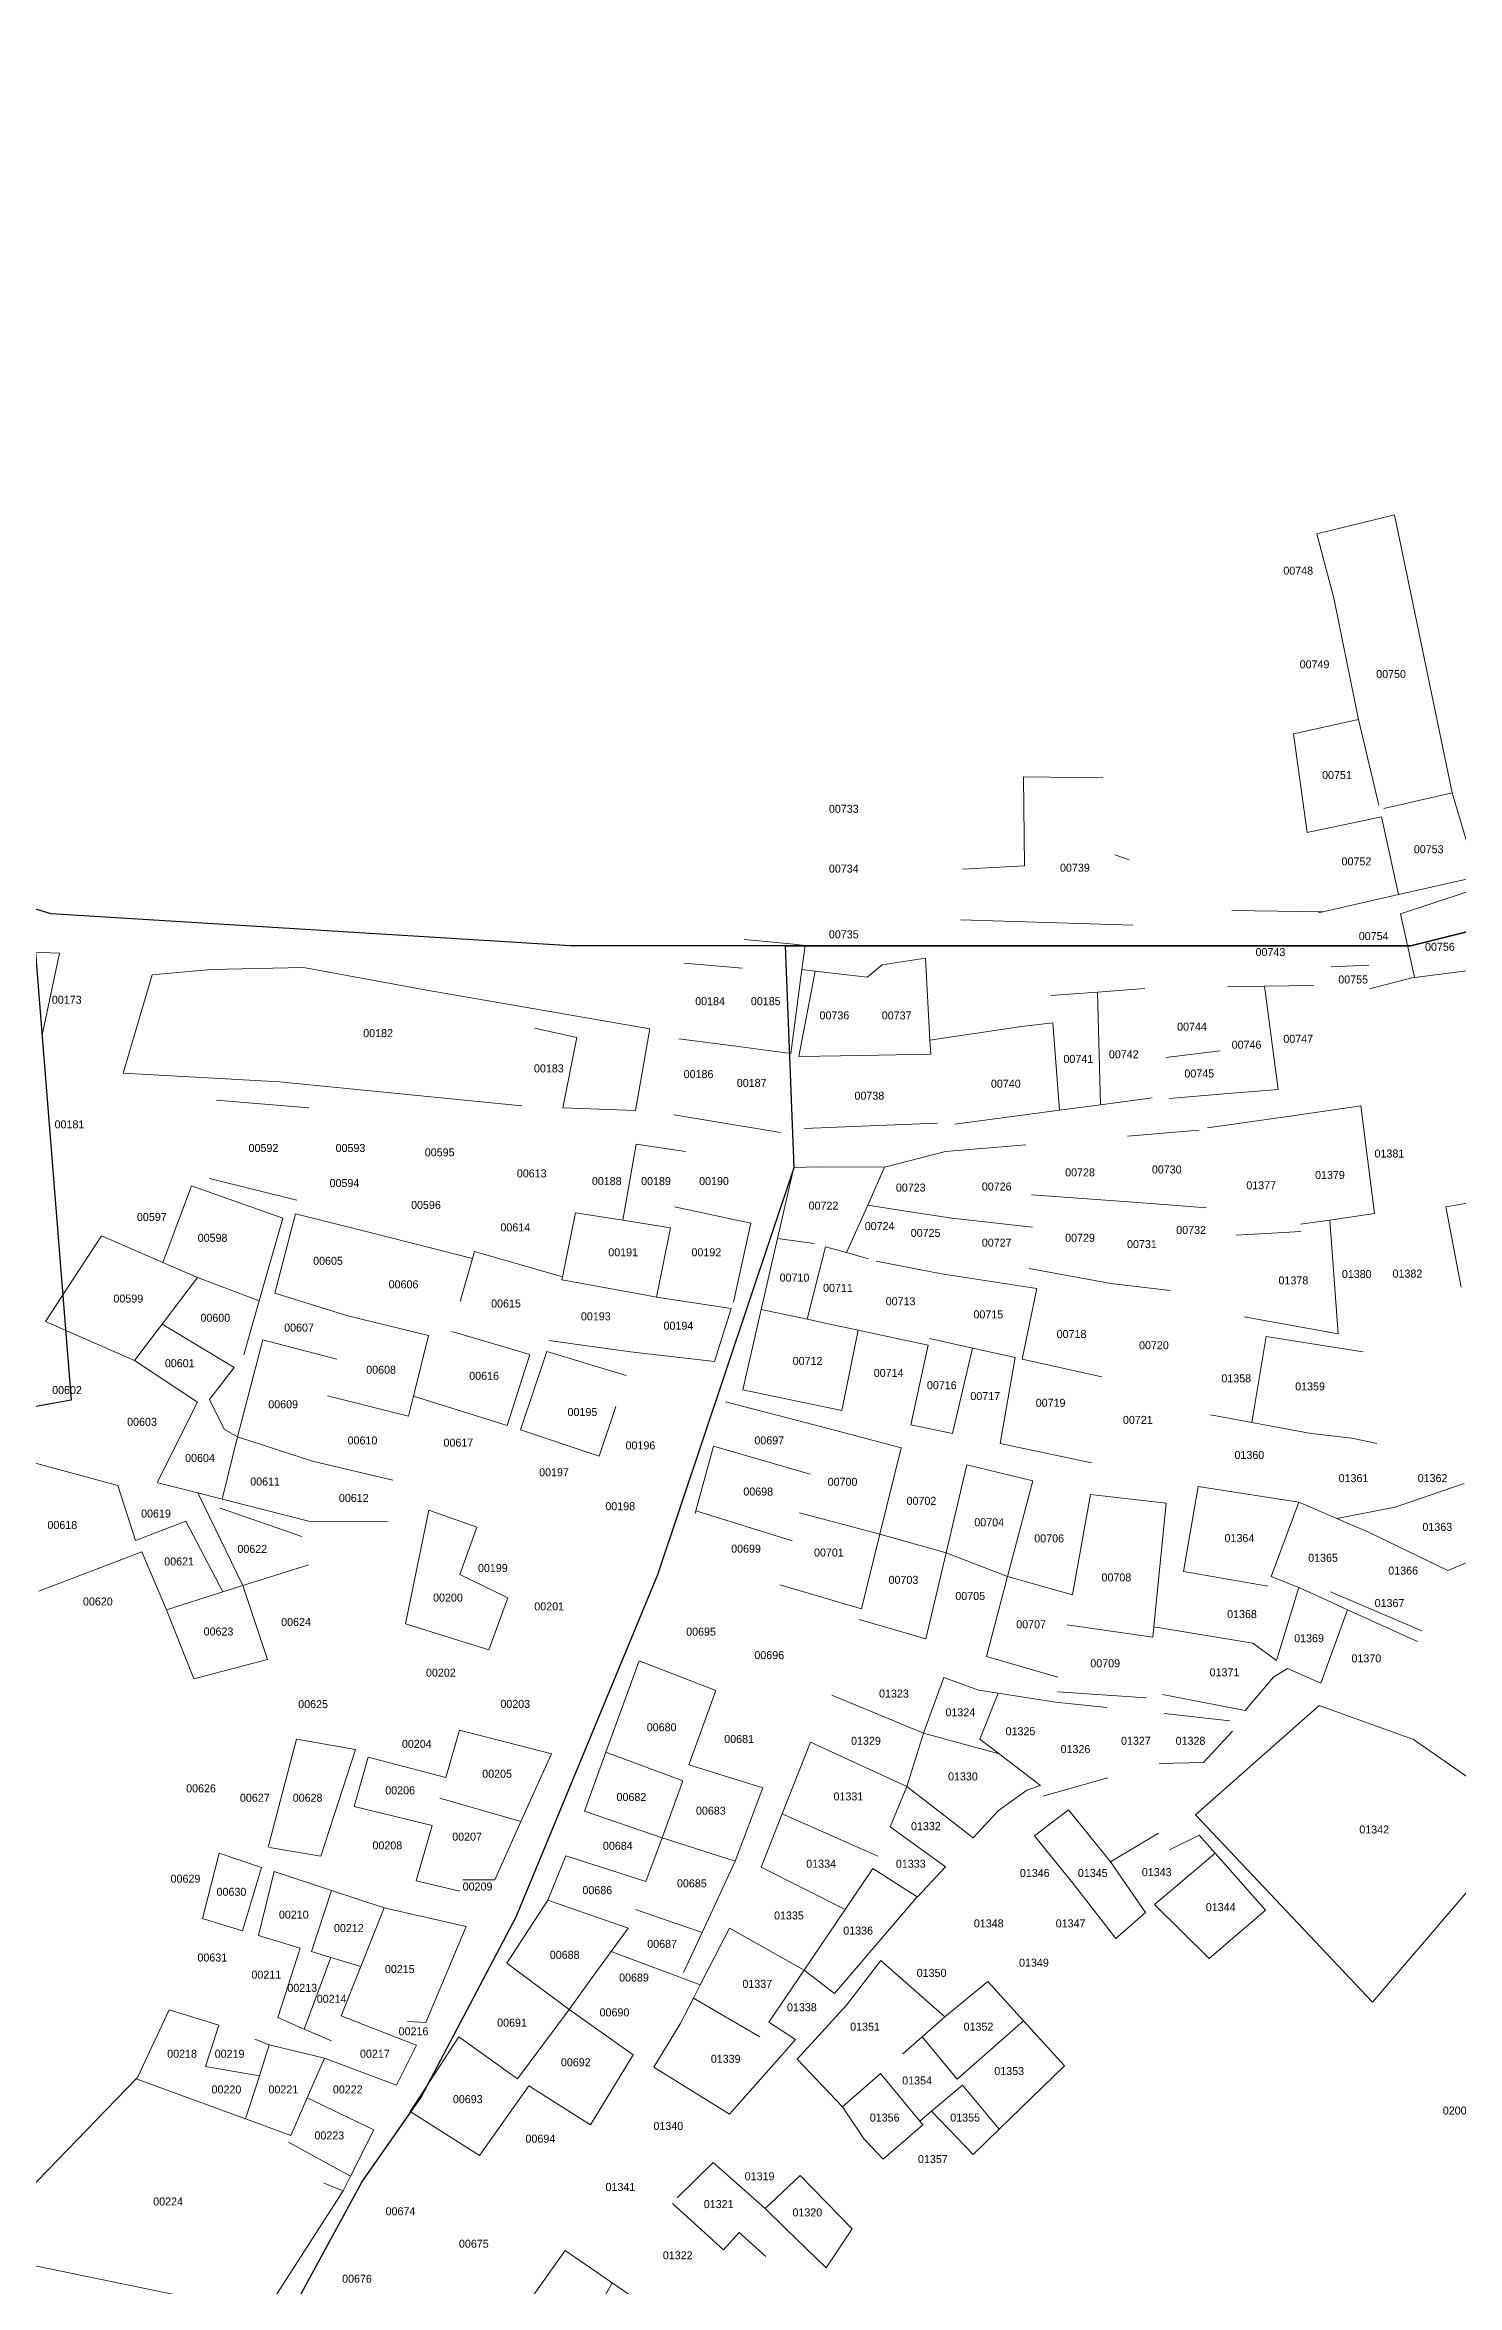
# Model space of a CAD drawing. Header units: metres. Extents: x 245232 to 248406, y 1633796 to 1637634.
# Drawn here: x 246231.2 to 246496.1, y 1635791.5 to 1636211.5 of the extents above; entities that cross this region are included whole.
import ezdxf
from ezdxf.enums import TextEntityAlignment as Align

# ---------------------------------------------------------------- set-up
doc = ezdxf.new("R2010")
doc.units = ezdxf.units.M
doc.header["$MEASUREMENT"] = 0
doc.layers.add('historique_numero_parcelle', color=7, linetype='Continuous')
doc.layers.add('limites_sections', color=7, linetype='Continuous')
doc.layers.add('LIMITES_PARCELLES', color=7, linetype='Continuous', lineweight=0, true_color=0xffffff)
doc.styles.add('Style-FANCY', font='FANCY.shx')

msp = doc.modelspace()

# ---------------------------------------------------------------- linework, layer by layer
at = {"layer": 'limites_parcelles'}
for p, q in [((246469.754, 1636119.777), (246484.354, 1636123.33)), ((246484.354, 1636123.33), (246495.154, 1636071.226)), ((246472.929, 1636107.739), (246469.754, 1636119.777)), ((246477.56, 1636084.985), (246472.929, 1636107.739)), ((246465.389, 1636082.273), (246477.56, 1636084.985)), ((246477.56, 1636084.985), (246481.41, 1636068.887)), ((246467.972, 1636063.818), (246465.389, 1636082.273)), ((246414.919, 1636057.56), (246414.761, 1636074.229)), ((246414.761, 1636074.229), (246429.683, 1636074.071)), ((246482.31, 1636068.282), (246495.154, 1636071.226)), ((246495.154, 1636071.226), (246499.851, 1636055.483)), ((246481.901, 1636066.717), (246467.972, 1636063.818)), ((246485.085, 1636052.148), (246481.901, 1636066.717)), ((246403.331, 1636056.925), (246414.919, 1636057.56)), ((246431.906, 1636059.624), (246434.604, 1636058.672)), ((246499.851, 1636055.483), (246485.085, 1636052.148)), ((246453.813, 1636049.147), (246470.896, 1636048.943)), ((246470.08, 1636048.759), (246470.896, 1636048.943)), ((246470.896, 1636048.943), (246485.085, 1636052.148)), ((246485.45, 1636048.574), (246497.946, 1636052.639)), ((246435.239, 1636046.448), (246403.013, 1636047.4)), ((246488.108, 1636036.647), (246485.45, 1636048.574)), ((246223.748, 1636041.566), (246234.009, 1636041.143)), ((246234.009, 1636041.143), (246230.728, 1636025.797)), ((246362.373, 1636043.749), (246371.087, 1636042.902)), ((246371.087, 1636042.902), (246373.803, 1636042.638)), ((246373.803, 1636042.638), (246373.207, 1636038.093)), ((246245.909, 1636018.692), (246251.355, 1636037.104)), ((246251.355, 1636037.104), (246262.414, 1636038.1)), ((246262.414, 1636038.1), (246279.744, 1636038.497)), ((246279.744, 1636038.497), (246302.895, 1636034.263)), ((246351.102, 1636039.304), (246362.056, 1636038.352)), ((246373.207, 1636038.093), (246371.141, 1636022.35)), ((246375.666, 1636037.812), (246372.662, 1636021.772)), ((246373.207, 1636038.093), (246375.666, 1636037.812)), ((246375.666, 1636037.812), (246385.441, 1636036.695)), ((246385.441, 1636036.695), (246388.284, 1636038.996)), ((246388.284, 1636038.996), (246396.38, 1636040.266)), ((246396.38, 1636040.266), (246397.22, 1636024.868)), ((246479.531, 1636038.947), (246472.466, 1636038.59)), ((246488.108, 1636036.647), (246479.65, 1636034.462)), ((246488.113, 1636036.627), (246488.108, 1636036.647)), ((246502.708, 1636038.51), (246488.113, 1636036.627)), ((246302.895, 1636034.263), (246344.699, 1636026.987)), ((246419.868, 1636033.223), (246428.641, 1636033.877)), ((246428.641, 1636033.877), (246437.516, 1636034.539)), ((246429.175, 1636012.77), (246428.641, 1636033.877)), ((246459.972, 1636034.963), (246453.019, 1636034.859)), ((246469.2, 1636035.102), (246459.972, 1636034.963)), ((246459.972, 1636034.963), (246462.517, 1636015.625)), ((246414.413, 1636027.408), (246420.251, 1636028.125)), ((246420.251, 1636028.125), (246421.481, 1636011.747)), ((246331.029, 1636025.377), (246323.092, 1636027.097)), ((246328.383, 1636012.148), (246331.029, 1636025.377)), ((246344.699, 1636026.987), (246342.025, 1636011.661)), ((246360.815, 1636023.749), (246350.15, 1636025.106)), ((246371.141, 1636022.35), (246360.815, 1636023.749)), ((246397.22, 1636024.868), (246414.413, 1636027.408)), ((246397.363, 1636022.252), (246397.22, 1636024.868)), ((246372.662, 1636021.772), (246384.409, 1636022)), ((246384.409, 1636022), (246397.363, 1636022.252)), ((246441.444, 1636021.643), (246451.666, 1636022.858)), ((246275.246, 1636017.065), (246245.909, 1636018.692)), ((246320.711, 1636012.545), (246275.246, 1636017.065)), ((246462.517, 1636015.625), (246452.405, 1636014.774)), ((246263.428, 1636013.603), (246280.777, 1636012.199)), ((246342.025, 1636011.661), (246328.383, 1636012.148)), ((246416.357, 1636011.065), (246401.902, 1636009.142)), ((246421.481, 1636011.747), (246416.357, 1636011.065)), ((246429.175, 1636012.77), (246421.481, 1636011.747)), ((246438.891, 1636014.063), (246429.175, 1636012.77)), ((246452.405, 1636014.774), (246442.066, 1636013.904)), ((246464.739, 1636010.645), (246478.02, 1636012.537)), ((246478.02, 1636012.537), (246480.568, 1635992.367)), ((246356.734, 1636009.632), (246349.197, 1636010.888)), ((246369.199, 1636007.554), (246356.734, 1636009.632)), ((246384.409, 1636008.719), (246373.693, 1636008.279)), ((246398.568, 1636009.3), (246384.409, 1636008.719)), ((246434.274, 1636006.883), (246447.675, 1636008.017)), ((246449.262, 1636008.44), (246464.739, 1636010.645)), ((246339.645, 1635991.101), (246342.156, 1636005.355)), ((246342.156, 1636005.355), (246351.398, 1636004.008)), ((246388.726, 1636001.032), (246400.156, 1636003.995)), ((246400.156, 1636003.995), (246415.178, 1636005.267)), ((246278.511, 1635994.853), (246262.105, 1635998.919)), ((246368.617, 1635987.697), (246371.712, 1636000.988)), ((246371.712, 1636000.988), (246376.449, 1636001.138)), ((246376.449, 1636001.138), (246388.726, 1636001.032)), ((246388.726, 1636001.032), (246385.563, 1635993.948)), ((246253.396, 1635983.201), (246258.756, 1635997.539)), ((246258.756, 1635997.539), (246275.864, 1635991.511)), ((246416.242, 1635995.846), (246432.752, 1635994.682)), ((246432.752, 1635994.682), (246442.716, 1635993.905)), ((246493.948, 1635993.643), (246510.145, 1635996.372)), ((246275.864, 1635991.511), (246271.461, 1635975.98)), ((246274.388, 1635977.443), (246278.245, 1635992.304)), ((246278.245, 1635992.304), (246291.986, 1635988.853)), ((246328.302, 1635980.479), (246330.774, 1635992.493)), ((246330.774, 1635992.493), (246339.645, 1635991.101)), ((246348.539, 1635989.706), (246339.645, 1635991.101)), ((246349.325, 1635993.638), (246363.653, 1635990.555)), ((246363.653, 1635990.555), (246360.398, 1635975.768)), ((246385.563, 1635993.948), (246381.583, 1635985.03)), ((246392.323, 1635992.901), (246385.563, 1635993.948)), ((246401.32, 1635991.507), (246392.323, 1635992.901)), ((246416.454, 1635989.814), (246401.32, 1635991.507)), ((246442.716, 1635993.905), (246449.073, 1635993.41)), ((246472.192, 1635991.152), (246466.72, 1635990.358)), ((246480.568, 1635992.367), (246472.192, 1635991.152)), ((246472.192, 1635991.152), (246473.762, 1635969.792)), ((246496.817, 1635978.554), (246493.948, 1635993.643)), ((246231.393, 1635972.118), (246241.865, 1635988.203)), ((246241.865, 1635988.203), (246253.396, 1635983.201)), ((246291.986, 1635988.853), (246311.46, 1635983.963)), ((246345.939, 1635976.7), (246348.539, 1635989.706)), ((246365.59, 1635974.398), (246368.617, 1635987.697)), ((246368.617, 1635987.697), (246375.496, 1635986.745)), ((246374.224, 1635972.548), (246377.628, 1635986.144)), ((246377.628, 1635986.144), (246381.582, 1635985.03)), ((246466.853, 1635988.99), (246454.66, 1635988.332)), ((246259.856, 1635980.398), (246253.396, 1635983.201)), ((246309.15, 1635975.887), (246311.46, 1635983.963)), ((246311.46, 1635983.963), (246311.833, 1635985.266)), ((246311.833, 1635985.266), (246328.302, 1635980.479)), ((246381.582, 1635985.03), (246381.583, 1635985.03)), ((246381.583, 1635985.03), (246385.668, 1635983.878)), ((246387.138, 1635983.464), (246399.415, 1635981.03)), ((246431.165, 1635979.23), (246415.838, 1635982.065)), ((246253.246, 1635971.633), (246259.856, 1635980.398)), ((246271.461, 1635975.98), (246259.856, 1635980.398)), ((246328.19, 1635979.935), (246328.302, 1635980.479)), ((246342.977, 1635977.24), (246328.19, 1635979.935)), ((246399.415, 1635981.03), (246417.241, 1635978.296)), ((246417.241, 1635978.296), (246414.486, 1635965.08)), ((246442.277, 1635977.96), (246431.165, 1635979.23)), ((246271.461, 1635975.98), (246268.588, 1635965.846)), ((246288.052, 1635973.206), (246274.388, 1635977.443)), ((246345.939, 1635976.7), (246342.977, 1635977.24)), ((246345.939, 1635976.7), (246359.943, 1635974.558)), ((246359.943, 1635974.558), (246356.795, 1635964.634)), ((246362.161, 1635959.334), (246365.59, 1635974.398)), ((246365.59, 1635974.398), (246374.224, 1635972.548)), ((246248.082, 1635964.788), (246231.393, 1635972.118)), ((246248.082, 1635964.788), (246253.246, 1635971.633)), ((246253.246, 1635971.633), (246266.759, 1635963.495)), ((246303.164, 1635969.499), (246288.052, 1635973.206)), ((246300.373, 1635958.14), (246303.164, 1635969.499)), ((246307.532, 1635970.228), (246322.219, 1635965.911)), ((246374.224, 1635972.548), (246378.416, 1635971.65)), ((246378.416, 1635971.65), (246383.784, 1635970.499)), ((246383.784, 1635970.499), (246380.69, 1635955.455)), ((246396.897, 1635967.689), (246383.784, 1635970.499)), ((246473.762, 1635969.792), (246456.142, 1635972.986)), ((246457.583, 1635953.202), (246460.296, 1635969.318)), ((246460.296, 1635969.318), (246471.254, 1635967.574)), ((246267.397, 1635950.5), (246272.113, 1635968.673)), ((246272.113, 1635968.673), (246285.999, 1635965.042)), ((246322.219, 1635965.911), (246317.95, 1635952.62)), ((246320.424, 1635951.798), (246325.406, 1635966.492)), ((246325.406, 1635966.492), (246340.224, 1635961.99)), ((246341.07, 1635966.435), (246325.738, 1635968.547)), ((246356.795, 1635964.634), (246341.07, 1635966.435)), ((246393.645, 1635952.743), (246396.897, 1635967.689)), ((246405.166, 1635967.14), (246397.162, 1635968.908)), ((246405.166, 1635967.14), (246401.419, 1635951.116)), ((246413.186, 1635965.367), (246405.166, 1635967.14)), ((246410.357, 1635949.245), (246413.186, 1635965.367)), ((246414.486, 1635965.08), (246429.472, 1635961.768)), ((246471.254, 1635967.574), (246478.472, 1635966.425)), ((246259.896, 1635957.015), (246248.082, 1635964.788)), ((246266.759, 1635963.495), (246262.105, 1635957.512)), ((246252.318, 1635941.943), (246259.896, 1635957.015)), ((246262.105, 1635957.512), (246264.883, 1635951.955)), ((246284.273, 1635958.176), (246299.453, 1635954.397)), ((246299.453, 1635954.397), (246300.373, 1635958.14)), ((246317.95, 1635952.62), (246300.373, 1635958.14)), ((246358.886, 1635957.062), (246377.174, 1635952.287)), ((246380.69, 1635955.455), (246362.161, 1635959.334)), ((246338.303, 1635956.209), (246335.206, 1635946.887)), ((246377.174, 1635952.287), (246391.827, 1635948.46)), ((246401.419, 1635951.116), (246393.645, 1635952.743)), ((246449.81, 1635954.643), (246457.583, 1635953.202)), ((246457.583, 1635953.202), (246468.7, 1635951.142)), ((246264.51, 1635938.838), (246267.397, 1635950.5)), ((246264.883, 1635951.955), (246267.397, 1635950.5)), ((246267.397, 1635950.5), (246281.43, 1635945.931)), ((246335.206, 1635946.887), (246320.424, 1635951.798)), ((246353.327, 1635936.625), (246356.633, 1635948.781)), ((246356.633, 1635948.781), (246374.77, 1635943.507)), ((246391.827, 1635948.46), (246387.837, 1635932.271)), ((246427.529, 1635945.65), (246410.357, 1635949.245)), ((246468.7, 1635951.142), (246476.356, 1635950.232)), ((246476.356, 1635950.232), (246481.012, 1635949.28)), ((246224.197, 1635947.019), (246244.907, 1635941.372)), ((246281.43, 1635945.931), (246296.497, 1635942.363)), ((246400.244, 1635928.762), (246404.116, 1635945.242)), ((246404.116, 1635945.242), (246416.506, 1635942.287)), ((246244.907, 1635941.372), (246248.215, 1635931.053)), ((246259.931, 1635940.001), (246252.448, 1635941.901)), ((246268.368, 1635922.625), (246259.931, 1635940.001)), ((246264.51, 1635938.838), (246259.931, 1635940.001)), ((246416.506, 1635942.287), (246411.784, 1635924.318)), ((246423.951, 1635920.863), (246427.293, 1635939.68)), ((246427.293, 1635939.68), (246441.537, 1635938.061)), ((246444.765, 1635925.282), (246447.499, 1635941.195)), ((246447.499, 1635941.195), (246466.372, 1635938.256)), ((246484.469, 1635937.291), (246497.392, 1635941.735)), ((246264.09, 1635937.139), (246279.435, 1635931.847)), ((246280.759, 1635934.711), (246264.51, 1635938.838)), ((246298.882, 1635915.443), (246303.248, 1635936.742)), ((246303.248, 1635936.742), (246312.229, 1635933.548)), ((246353.185, 1635936.105), (246353.327, 1635936.625)), ((246371.351, 1635931.017), (246353.327, 1635936.625)), ((246372.785, 1635936.255), (246387.837, 1635932.271)), ((246441.537, 1635938.061), (246439.186, 1635914.896)), ((246461.219, 1635924.32), (246466.372, 1635938.256)), ((246466.372, 1635938.256), (246473.513, 1635935.186)), ((246473.513, 1635935.186), (246484.469, 1635937.291)), ((246248.215, 1635931.053), (246257.689, 1635934.685)), ((246257.689, 1635934.685), (246264.645, 1635921.45)), ((246295.547, 1635934.556), (246280.759, 1635934.711)), ((246312.229, 1635933.548), (246309.091, 1635924.682)), ((246387.837, 1635932.271), (246384.386, 1635918.27)), ((246387.837, 1635932.271), (246400.244, 1635928.762)), ((246479.474, 1635932.624), (246473.513, 1635935.186)), ((246494.347, 1635925.467), (246479.474, 1635932.624)), ((246249.405, 1635928.936), (246230.13, 1635921.563)), ((246254.032, 1635918.097), (246249.405, 1635928.936)), ((246400.244, 1635928.762), (246396.456, 1635912.639)), ((246411.784, 1635924.318), (246400.244, 1635928.762)), ((246280.763, 1635926.535), (246268.368, 1635922.625)), ((246309.091, 1635924.682), (246318.05, 1635920.329)), ((246407.847, 1635909.338), (246411.784, 1635924.318)), ((246411.784, 1635924.318), (246423.951, 1635920.863)), ((246460.551, 1635922.514), (246444.765, 1635925.282)), ((246466.372, 1635922.249), (246461.219, 1635924.32)), ((246498.072, 1635927.004), (246494.347, 1635925.467)), ((246254.032, 1635918.097), (246264.645, 1635921.45)), ((246264.645, 1635921.45), (246268.368, 1635922.625)), ((246268.368, 1635922.625), (246273.026, 1635908.754)), ((246318.05, 1635920.329), (246314.494, 1635910.563)), ((246384.386, 1635918.27), (246369.082, 1635922.732)), ((246462.178, 1635908.59), (246466.372, 1635922.249)), ((246466.372, 1635922.249), (246471.737, 1635919.809)), ((246471.737, 1635919.809), (246475.531, 1635918.083)), ((246472.325, 1635921.455), (246475.728, 1635920.001)), ((246475.728, 1635920.001), (246489.485, 1635914.12)), ((246259.195, 1635905.124), (246254.032, 1635918.097)), ((246314.494, 1635910.563), (246298.882, 1635915.443)), ((246396.456, 1635912.639), (246383.963, 1635916.259)), ((246438.992, 1635912.979), (246422.958, 1635915.269)), ((246439.186, 1635914.896), (246438.992, 1635912.979)), ((246439.186, 1635914.896), (246457.773, 1635911.798)), ((246475.531, 1635918.083), (246470.493, 1635904.303)), ((246488.629, 1635912.124), (246475.531, 1635918.083)), ((246457.773, 1635911.798), (246462.178, 1635908.59)), ((246273.026, 1635908.754), (246259.195, 1635905.124)), ((246336.452, 1635891.377), (246342.674, 1635908.499)), ((246342.674, 1635908.499), (246357.083, 1635902.955)), ((246421.217, 1635905.464), (246407.847, 1635909.338)), ((246464.291, 1635907.052), (246461.645, 1635905.464)), ((246470.493, 1635904.303), (246464.291, 1635907.052)), ((246357.083, 1635902.955), (246352.004, 1635889.031)), ((246378.842, 1635902.093), (246396.03, 1635894.985)), ((246396.03, 1635894.985), (246399.847, 1635905.387)), ((246399.847, 1635905.387), (246406.311, 1635903.006)), ((246406.311, 1635903.006), (246410.039, 1635902.432)), ((246410.039, 1635902.432), (246406.603, 1635893.803)), ((246410.039, 1635902.432), (246420.764, 1635900.782)), ((246437.832, 1635901.549), (246421.111, 1635902.713)), ((246456.353, 1635899.22), (246440.796, 1635902.184)), ((246461.645, 1635905.464), (246456.353, 1635899.22)), ((246420.764, 1635900.782), (246430.406, 1635899.753)), ((246441.113, 1635898.61), (246453.46, 1635897.291)), ((246447.04, 1635879.641), (246470.191, 1635900.146)), ((246470.191, 1635900.146), (246487.918, 1635893.796)), ((246273.097, 1635873.582), (246278.422, 1635893.836)), ((246278.422, 1635893.836), (246289.49, 1635891.895)), ((246306.452, 1635886.643), (246309.008, 1635895.496)), ((246309.008, 1635895.496), (246326.262, 1635891.096)), ((246396.03, 1635894.985), (246392.855, 1635884.931)), ((246410.202, 1635891.064), (246396.03, 1635894.985)), ((246406.603, 1635893.803), (246410.202, 1635891.064)), ((246453.936, 1635895.307), (246448.538, 1635889.433)), ((246487.918, 1635893.796), (246509.482, 1635878.715)), ((246289.49, 1635891.895), (246283.007, 1635871.919)), ((246289.268, 1635881.236), (246291.859, 1635890.456)), ((246291.859, 1635890.456), (246306.452, 1635886.643)), ((246326.262, 1635891.096), (246320.527, 1635878.375)), ((246332.446, 1635880.357), (246336.451, 1635891.377)), ((246336.451, 1635891.377), (246336.452, 1635891.377)), ((246350.905, 1635886.018), (246336.452, 1635891.377)), ((246369.533, 1635879.807), (246374.848, 1635893.264)), ((246374.848, 1635893.264), (246392.855, 1635884.931)), ((246410.202, 1635891.064), (246417.979, 1635885.147)), ((246448.538, 1635889.433), (246440.204, 1635889.274)), ((246347.015, 1635875.356), (246350.905, 1635886.018)), ((246352.004, 1635889.031), (246365.863, 1635884.685)), ((246417.979, 1635885.147), (246415.36, 1635884.273)), ((246430.605, 1635886.586), (246418.376, 1635883.162)), ((246303.847, 1635877.621), (246289.268, 1635881.236)), ((246305.325, 1635882.74), (246320.527, 1635878.375)), ((246365.863, 1635884.685), (246360.67, 1635870.938)), ((246392.855, 1635884.931), (246389.737, 1635877.396)), ((246405.301, 1635875.356), (246392.855, 1635884.931)), ((246415.36, 1635884.273), (246410.041, 1635880.384)), ((246300.857, 1635867.266), (246303.847, 1635877.621)), ((246320.527, 1635878.375), (246315.613, 1635867.479)), ((246347.015, 1635875.356), (246332.446, 1635880.357)), ((246365.591, 1635869.827), (246369.533, 1635879.807)), ((246369.533, 1635879.807), (246387.451, 1635871.872)), ((246389.737, 1635877.396), (246400.16, 1635869.904)), ((246410.041, 1635880.384), (246405.301, 1635875.356)), ((246416.842, 1635875.73), (246423.214, 1635880.58)), ((246423.214, 1635880.58), (246431.085, 1635870.857)), ((246480.214, 1635844.5), (246447.04, 1635879.641)), ((246509.482, 1635878.715), (246480.214, 1635844.5)), ((246260.801, 1635860.186), (246263.904, 1635872.47)), ((246263.904, 1635872.47), (246271.879, 1635869.802)), ((246283.007, 1635871.919), (246273.35, 1635873.506)), ((246343.97, 1635867.14), (246347.015, 1635875.356)), ((246360.67, 1635870.938), (246347.015, 1635875.356)), ((246424.261, 1635866.503), (246416.842, 1635875.73)), ((246431.085, 1635870.857), (246440.081, 1635876.215)), ((246442.132, 1635873.106), (246447.688, 1635875.818)), ((246447.688, 1635875.818), (246450.689, 1635872.434)), ((246271.879, 1635869.802), (246268.281, 1635857.93)), ((246271.29, 1635857.022), (246274.25, 1635869.008)), ((246274.25, 1635869.008), (246284.977, 1635865.46)), ((246325.544, 1635863.647), (246328.965, 1635871.949)), ((246328.965, 1635871.949), (246343.97, 1635867.14)), ((246360.67, 1635870.938), (246354.478, 1635857.59)), ((246381.321, 1635861.922), (246365.591, 1635869.827)), ((246381.321, 1635861.922), (246386.505, 1635869.585)), ((246386.505, 1635869.585), (246394.82, 1635864.296)), ((246400.16, 1635869.904), (246394.853, 1635864.275)), ((246431.085, 1635870.857), (246437.645, 1635861.35)), ((246445.31, 1635867.888), (246450.689, 1635872.434)), ((246450.689, 1635872.434), (246460.124, 1635861.795)), ((246281.218, 1635854.026), (246284.977, 1635865.46)), ((246284.977, 1635865.46), (246294.887, 1635862.182)), ((246309.084, 1635865.307), (246300.857, 1635867.266)), ((246315.613, 1635867.479), (246309.606, 1635867.467)), ((246394.82, 1635864.296), (246379.345, 1635846.159)), ((246394.853, 1635864.275), (246394.82, 1635864.296)), ((246432.105, 1635856.475), (246424.261, 1635866.503)), ((246439.354, 1635862.853), (246445.31, 1635867.888)), ((246268.281, 1635857.93), (246260.801, 1635860.186)), ((246294.887, 1635862.182), (246290.504, 1635851.224)), ((246294.887, 1635862.182), (246310.227, 1635858.699)), ((246317.859, 1635851.82), (246325.562, 1635863.641)), ((246325.562, 1635863.641), (246325.544, 1635863.647)), ((246325.562, 1635863.641), (246340.635, 1635858.426)), ((246342.027, 1635861.898), (246354.478, 1635857.59)), ((246373.615, 1635850.53), (246381.321, 1635861.922)), ((246437.645, 1635861.35), (246432.105, 1635856.475)), ((246449.606, 1635852.733), (246439.354, 1635862.853)), ((246460.124, 1635861.795), (246449.606, 1635852.733)), ((246279.112, 1635854.662), (246271.29, 1635857.022)), ((246310.227, 1635858.699), (246302.702, 1635840.721)), ((246340.635, 1635858.426), (246337.426, 1635853.997)), ((246354.478, 1635857.59), (246350.986, 1635850.063)), ((246354.144, 1635847.768), (246359.648, 1635858.374)), ((246359.648, 1635858.374), (246373.615, 1635850.53)), ((246274.946, 1635841.629), (246279.112, 1635854.662)), ((246279.886, 1635839.482), (246284.852, 1635852.929)), ((246284.852, 1635852.929), (246281.218, 1635854.026)), ((246284.852, 1635852.929), (246290.504, 1635851.224)), ((246329.579, 1635843.166), (246317.859, 1635851.82)), ((246337.426, 1635853.997), (246333.907, 1635849.139)), ((246354.144, 1635847.768), (246337.426, 1635853.997)), ((246381.555, 1635843.949), (246387.985, 1635852.362)), ((246387.985, 1635852.362), (246399.998, 1635841.751)), ((246290.504, 1635851.224), (246286.791, 1635841.941)), ((246333.907, 1635849.139), (246329.579, 1635843.166)), ((246352.861, 1635845.295), (246354.144, 1635847.768)), ((246373.615, 1635850.53), (246367.031, 1635840.798)), ((246379.345, 1635846.159), (246373.615, 1635850.53)), ((246399.998, 1635841.751), (246408.103, 1635848.38)), ((246408.103, 1635848.38), (246414.778, 1635841.029)), ((246248.691, 1635830.511), (246254.571, 1635843.092)), ((246254.571, 1635843.092), (246263.886, 1635840.229)), ((246319.896, 1635830.149), (246329.579, 1635843.166)), ((246329.579, 1635843.166), (246341.57, 1635834.649)), ((246350.351, 1635840.458), (246352.861, 1635845.295)), ((246352.861, 1635845.295), (246365.338, 1635838.047)), ((246372.348, 1635833.868), (246381.555, 1635843.949)), ((246263.886, 1635840.229), (246261.361, 1635832.485)), ((246279.886, 1635839.482), (246274.946, 1635841.629)), ((246285.006, 1635837.257), (246279.886, 1635839.482)), ((246286.791, 1635841.941), (246298.31, 1635837.476)), ((246302.702, 1635840.721), (246299.22, 1635840.919)), ((246345.466, 1635832.364), (246350.351, 1635840.458)), ((246367.031, 1635840.798), (246371.986, 1635837.535)), ((246399.998, 1635841.751), (246395.737, 1635838.002)), ((246402.326, 1635830.116), (246414.778, 1635841.029)), ((246414.778, 1635841.029), (246422.434, 1635832.598)), ((246270.638, 1635837.597), (246273.322, 1635836.55)), ((246273.322, 1635836.55), (246271.466, 1635830.744)), ((246273.322, 1635836.55), (246283.679, 1635834.003)), ((246300.92, 1635836.464), (246297.159, 1635828.987)), ((246298.31, 1635837.476), (246300.92, 1635836.464)), ((246299.746, 1635824.025), (246308.877, 1635838.036)), ((246308.877, 1635838.036), (246319.896, 1635830.149)), ((246371.986, 1635837.535), (246369.401, 1635834.505)), ((246395.737, 1635838.002), (246392.127, 1635834.827)), ((246395.737, 1635838.002), (246402.326, 1635830.116)), ((246248.352, 1635830.16), (246248.691, 1635830.511)), ((246261.361, 1635832.485), (246271.466, 1635830.744)), ((246271.466, 1635830.744), (246268.88, 1635822.653)), ((246283.679, 1635834.003), (246280.421, 1635826.572)), ((246297.159, 1635828.987), (246283.679, 1635834.003)), ((246341.57, 1635834.649), (246333.566, 1635821.548)), ((246359.638, 1635823.551), (246345.466, 1635832.364)), ((246369.401, 1635834.505), (246359.638, 1635823.551)), ((246380.841, 1635824.899), (246372.348, 1635833.868)), ((246380.841, 1635824.899), (246387.937, 1635831.141)), ((246387.937, 1635831.141), (246395.311, 1635822.214)), ((246422.434, 1635832.598), (246410.2, 1635820.693)), ((246216.935, 1635797.681), (246248.352, 1635830.16)), ((246259.298, 1635826.158), (246248.352, 1635830.16)), ((246280.421, 1635826.572), (246277.345, 1635819.558)), ((246280.421, 1635826.572), (246292.946, 1635820.61)), ((246322.018, 1635828.813), (246312.736, 1635815.759)), ((246333.566, 1635821.548), (246322.018, 1635828.813)), ((246403.303, 1635828.947), (246397.533, 1635824.086)), ((246410.2, 1635820.693), (246403.303, 1635828.947)), ((246268.88, 1635822.653), (246259.298, 1635826.158)), ((246277.345, 1635819.558), (246268.88, 1635822.653)), ((246312.736, 1635815.759), (246299.746, 1635824.025)), ((246384.889, 1635818.866), (246380.841, 1635824.899)), ((246397.533, 1635824.086), (246395.311, 1635822.214)), ((246395.311, 1635822.214), (246395.87, 1635821.536)), ((246405.328, 1635815.952), (246397.533, 1635824.086)), ((246288.565, 1635811.898), (246276.948, 1635818.288)), ((246292.946, 1635820.61), (246288.565, 1635811.898)), ((246388.463, 1635815.081), (246384.889, 1635818.866)), ((246395.87, 1635821.536), (246388.463, 1635815.081)), ((246410.2, 1635820.693), (246405.328, 1635815.952)), ((246349.796, 1635807.835), (246356.587, 1635814.471)), ((246356.587, 1635814.471), (246366.295, 1635805.866)), ((246287.188, 1635809.159), (246283.537, 1635810.588)), ((246288.565, 1635811.898), (246287.188, 1635809.159)), ((246366.295, 1635805.866), (246372.863, 1635812.039)), ((246372.863, 1635812.039), (246382.657, 1635802.041)), ((246287.188, 1635809.159), (246272.424, 1635786.22)), ((246358.508, 1635798.069), (246348.934, 1635806.799)), ((246370.209, 1635802.064), (246366.295, 1635805.866)), ((246361.464, 1635801.326), (246358.508, 1635798.069)), ((246366.465, 1635796.881), (246361.464, 1635801.326)), ((246377.786, 1635794.704), (246370.209, 1635802.064)), ((246382.657, 1635802.041), (246377.786, 1635794.704)), ((246216.935, 1635797.681), (246272.424, 1635786.22)), ((246317.209, 1635781.714), (246328.827, 1635797.979)), ((246328.827, 1635797.979), (246337.657, 1635791.886)), ((246331.537, 1635780.793), (246337.657, 1635791.886)), ((246337.657, 1635791.886), (246347.613, 1635785.015))]:
    msp.add_line(p, q, dxfattribs=at)
at = {"layer": 'limites_sections', "flags": 128}
for points in [[(246708.467, 1636259.799), (246673.764, 1636188.884), (246620.2, 1636120.986), (246595.877, 1636096.663), (246559.847, 1636060.633), (246487.423, 1636042.527), (246370.152, 1636042.527), (246329.749, 1636042.527), (246232.429, 1636048.562), (246152.461, 1636072.704), (246024.209, 1636124.758), (245938.206, 1636176.059), (245865.781, 1636225.096)], [(246208.147, 1635671.811), (246232.762, 1635710.906), (246254.482, 1635744.209), (246290.68, 1635810.814), (246301.781, 1635826.742), (246319.639, 1635860.527), (246346.185, 1635924.719), (246371.765, 1636000.978), (246370.152, 1636042.527), (246487.423, 1636042.527), (246559.847, 1636060.633), (246595.877, 1636096.663), (246613.569, 1636078.027), (246628.41, 1636063.909), (246649.044, 1636048.706), (246671.487, 1636023.729), (246721.079, 1635993.322), (246733.387, 1635988.616), (246770.581, 1635972.769), (246816.271, 1635945.097), (246830.429, 1635922.573), (246921.811, 1635824.113)], [(246229.521, 1636041.155), (246236.197, 1635957.387), (246216.282, 1635953.797)]]:
    msp.add_lwpolyline(points, dxfattribs=at)

# ---------------------------------------------------------------- texts
at = {"layer": 'historique_numero_parcelle', "style": 'Style-FANCY'}
for s, p in [('00748', (246466.276, 1636112.881)), ('00749', (246469.338, 1636095.323)), ('00750', (246483.685, 1636093.494)), ('00751', (246473.541, 1636074.564)), ('00733', (246381.059, 1636068.235)), ('00734', (246381.059, 1636057.032)), ('00739', (246424.397, 1636057.192)), ('00752', (246477.197, 1636058.378)), ('00753', (246490.742, 1636060.658)), ('00735', (246381.059, 1636044.71)), ('00754', (246480.416, 1636044.38)), ('00743', (246461.068, 1636041.369)), ('00756', (246492.844, 1636042.369)), ('00755', (246476.578, 1636036.241)), ('00173', (246235.35, 1636032.435)), ('00184', (246355.992, 1636032.17)), ('00185', (246366.429, 1636032.17)), ('00736', (246379.3, 1636029.507)), ('00737', (246390.974, 1636029.507)), ('00744', (246446.355, 1636027.4)), ('00182', (246293.732, 1636026.177)), ('00746', (246456.59, 1636024.016)), ('00747', (246466.276, 1636025.114)), ('00183', (246325.757, 1636019.568)), ('00741', (246425.037, 1636021.345)), ('00742', (246433.562, 1636022.217)), ('00186', (246353.823, 1636018.501)), ('00187', (246363.79, 1636016.858)), ('00740', (246411.444, 1636016.704)), ('00745', (246447.726, 1636018.621)), ('00738', (246385.857, 1636014.463)), ('00181', (246235.863, 1636009.083)), ('00592', (246272.239, 1636004.655)), ('00593', (246288.553, 1636004.655)), ('00595', (246305.277, 1636003.834)), ('01381', (246483.372, 1636003.611)), ('00594', (246287.424, 1635998.085)), ('00613', (246322.54, 1635999.881)), ('00188', (246336.613, 1635998.447)), ('00189', (246345.847, 1635998.447)), ('00190', (246356.723, 1635998.447)), ('00728', (246425.358, 1636000.078)), ('00730', (246441.624, 1636000.626)), ('01379', (246472.223, 1635999.587)), ('00596', (246302.712, 1635993.978)), ('00722', (246377.258, 1635993.85)), ('00723', (246393.615, 1635997.233)), ('00726', (246409.732, 1635997.426)), ('01377', (246459.339, 1635997.667)), ('00597', (246251.308, 1635991.719)), ('00614', (246319.462, 1635989.769)), ('00724', (246387.78, 1635990.014)), ('00732', (246446.193, 1635989.287)), ('00598', (246262.697, 1635987.818)), ('00191', (246339.691, 1635985.1)), ('00192', (246355.287, 1635985.1)), ('00725', (246396.403, 1635988.73)), ('00727', (246409.732, 1635986.909)), ('00729', (246425.358, 1635987.823)), ('00731', (246436.964, 1635986.635)), ('00605', (246284.346, 1635983.506)), ('01380', (246477.249, 1635981.023)), ('01382', (246486.753, 1635981.115)), ('00606', (246298.505, 1635979.091)), ('00710', (246371.817, 1635980.355)), ('00711', (246379.963, 1635978.421)), ('01378', (246465.37, 1635979.834)), ('00599', (246246.896, 1635976.422)), ('00600', (246263.21, 1635972.828)), ('00615', (246317.718, 1635975.498)), ('00193', (246334.561, 1635973.087)), ('00713', (246391.712, 1635975.913)), ('00715', (246408.161, 1635973.457)), ('00607', (246278.908, 1635970.98)), ('00194', (246350.054, 1635971.342)), ('00718', (246423.771, 1635969.776)), ('00601', (246256.54, 1635964.307)), ('00712', (246374.271, 1635964.73)), ('00720', (246439.215, 1635967.673)), ('00608', (246294.299, 1635963.075)), ('00616', (246313.614, 1635961.945)), ('00714', (246389.467, 1635962.483)), ('00716', (246399.441, 1635960.184)), ('01358', (246454.659, 1635961.474)), ('01359', (246468.497, 1635959.959)), ('00602', (246235.404, 1635959.276)), ('00609', (246275.932, 1635956.607)), ('00717', (246407.587, 1635958.146)), ('00719', (246419.842, 1635956.882)), ('00603', (246249.461, 1635953.321)), ('00195', (246332.055, 1635955.157)), ('00721', (246436.199, 1635953.681)), ('00610', (246290.81, 1635949.83)), ('00617', (246308.791, 1635949.42)), ('00196', (246342.931, 1635948.895)), ('00697', (246367.083, 1635949.847)), ('00604', (246260.337, 1635946.545)), ('00197', (246326.72, 1635943.864)), ('01360', (246457.113, 1635947.104)), ('00611', (246272.547, 1635942.13)), ('00612', (246289.168, 1635939.05)), ('00698', (246365.016, 1635940.245)), ('00700', (246380.825, 1635942.074)), ('01361', (246476.643, 1635942.766)), ('01362', (246491.473, 1635942.766)), ('00619', (246252.086, 1635936.125)), ('00198', (246339.135, 1635937.498)), ('00702', (246395.629, 1635938.507)), ('00618', (246234.519, 1635933.987)), ('00704', (246408.331, 1635934.484)), ('00706', (246419.571, 1635931.466)), ('01364', (246455.253, 1635931.515)), ('01363', (246492.361, 1635933.622)), ('00621', (246256.425, 1635927.149)), ('00622', (246270.145, 1635929.496)), ('00699', (246362.731, 1635929.545)), ('00701', (246378.266, 1635928.814)), ('01365', (246470.925, 1635927.834)), ('00199', (246315.251, 1635925.909)), ('00703', (246392.248, 1635923.693)), ('00708', (246432.182, 1635924.15)), ('01366', (246485.957, 1635925.434)), ('00620', (246241.181, 1635919.64)), ('00200', (246306.837, 1635920.365)), ('00201', (246325.819, 1635918.722)), ('00705', (246404.767, 1635920.675)), ('01367', (246483.399, 1635919.352)), ('00623', (246263.805, 1635914.011)), ('00624', (246278.349, 1635915.808)), ('00695', (246354.29, 1635913.976)), ('00707', (246416.19, 1635915.371)), ('01368', (246455.733, 1635917.272)), ('00696', (246367.083, 1635909.587)), ('01369', (246468.308, 1635912.747)), ('00202', (246305.504, 1635906.299)), ('00709', (246430.08, 1635908.055)), ('01371', (246452.452, 1635906.363)), ('01370', (246479.05, 1635908.985)), ('01323', (246390.463, 1635902.376)), ('00625', (246281.552, 1635900.393)), ('00203', (246319.458, 1635900.447)), ('01324', (246402.913, 1635898.868)), ('00204', (246300.989, 1635892.952)), ('00680', (246346.906, 1635896.061)), ('00681', (246361.435, 1635893.867)), ('01329', (246385.215, 1635893.523)), ('01325', (246414.192, 1635895.315)), ('01327', (246435.84, 1635893.523)), ('01328', (246446.075, 1635893.523)), ('01326', (246424.509, 1635891.968)), ('00626', (246260.529, 1635884.608)), ('00205', (246316.048, 1635887.35)), ('01330', (246403.4, 1635886.847)), ('00627', (246270.614, 1635882.847)), ('00628', (246280.522, 1635882.847)), ('00206', (246297.872, 1635884.24)), ('00682', (246341.24, 1635882.984)), ('00683', (246356.135, 1635880.424)), ('01331', (246381.925, 1635883.098)), ('01332', (246396.455, 1635877.519)), ('01342', (246480.523, 1635876.9)), ('00208', (246295.469, 1635873.915)), ('00207', (246310.419, 1635875.557)), ('00684', (246338.681, 1635873.84)), ('00629', (246257.62, 1635867.679)), ('01334', (246376.808, 1635870.478)), ('01333', (246393.622, 1635870.478)), ('01346', (246416.875, 1635868.738)), ('01345', (246427.749, 1635868.738)), ('01343', (246439.743, 1635868.899)), ('00630', (246266.239, 1635865.215)), ('00209', (246312.388, 1635866.207)), ('00686', (246334.843, 1635865.518)), ('00685', (246352.571, 1635866.798)), ('00210', (246277.928, 1635860.94)), ('01335', (246370.776, 1635860.785)), ('01348', (246408.239, 1635859.296)), ('01347', (246423.592, 1635859.296)), ('01344', (246451.737, 1635862.337)), ('00212', (246288.247, 1635858.417)), ('00687', (246346.997, 1635855.459)), ('01336', (246383.753, 1635857.95)), ('00631', (246262.648, 1635852.895)), ('00215', (246297.804, 1635850.732)), ('00688', (246328.721, 1635853.407)), ('01349', (246416.715, 1635851.935)), ('00211', (246272.768, 1635849.676)), ('00213', (246279.511, 1635847.212)), ('00689', (246341.72, 1635849.145)), ('01337', (246364.845, 1635847.96)), ('01350', (246397.525, 1635850.015)), ('00214', (246285.022, 1635845.158)), ('00690', (246338.065, 1635842.613)), ('01338', (246373.204, 1635843.576)), ('00216', (246300.383, 1635839.057)), ('00691', (246318.848, 1635840.679)), ('01351', (246385.051, 1635839.932)), ('01352', (246406.32, 1635839.932)), ('00218', (246256.975, 1635834.859)), ('00219', (246265.887, 1635834.859)), ('00217', (246293.128, 1635834.859)), ('01339', (246358.914, 1635833.916)), ('00692', (246330.806, 1635833.259)), ('01354', (246394.806, 1635829.85)), ('01353', (246412.077, 1635831.611)), ('00220', (246265.3, 1635828.168)), ('00221', (246275.971, 1635828.168)), ('00222', (246288.049, 1635828.168)), ('00693', (246310.552, 1635826.348)), ('01340', (246348.157, 1635821.323)), ('01356', (246388.726, 1635822.894)), ('01355', (246403.817, 1635822.894)), ('02000', (246496.178, 1635824.204)), ('00223', (246284.59, 1635819.544)), ('00694', (246324.168, 1635818.941)), ('01357', (246397.76, 1635815.108)), ('01341', (246339.175, 1635809.879)), ('01319', (246365.27, 1635811.882)), ('00224', (246254.357, 1635807.164)), ('00674', (246297.936, 1635805.325)), ('01321', (246357.594, 1635806.67)), ('01320', (246374.226, 1635805.115)), ('00675', (246311.689, 1635799.244)), ('01322', (246349.918, 1635797.068)), ('00676', (246289.78, 1635792.682))]:
    msp.add_text(s, height=1.5, dxfattribs=at).set_placement(p, align=Align.MIDDLE_CENTER)

doc.saveas('drawing.dxf')
